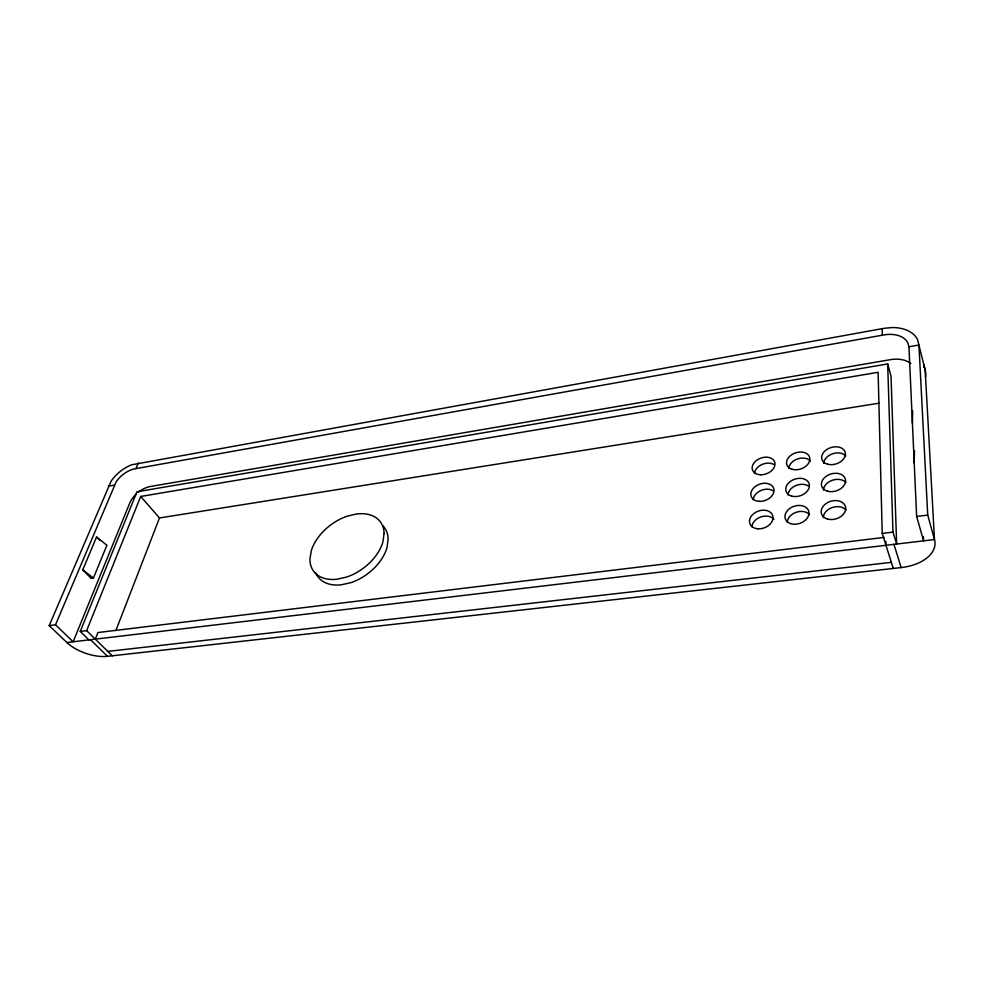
<?xml version="1.0" encoding="UTF-8"?>
<svg xmlns="http://www.w3.org/2000/svg" width="984" height="984" viewBox="0 0 984 984"><rect width="100%" height="100%" fill="white"/><g stroke="black" fill="none" stroke-linecap="round" stroke-linejoin="round"><path stroke-width="1.48" d="M912.365 423.095L912.66 410.906M914.161 462.812L914.493 450.709M115.866 630.572L159.482 517.965L879.106 403.182M95.3 639.145L97.92 632.54L884.235 537.399M887.666 363.945L892.98 532.098L896.645 544.041L891.037 376.183L887.666 363.945L136.973 491.779L80.245 631.421L86.629 630.633L140.7 496.453L878.122 372.309L882.217 533.414L893.275 568.444M135.964 468.605L138.264 463.021M93.406 578.075L106.899 545.247L96.543 536.969L82.779 569.834L91.106 578.408L93.406 578.075L82.779 569.834M49.2 625.603L66.887 642.515A30.713 14.686 19 0 0 107.527 656.328L901.147 567.571A40.725 24.12 -0.9 0 0 934.48 539.552L925.181 370.058L917.531 339.554A35.252 23.075 -16.2 0 0 892.39 327.537L884.198 328.299L131.635 464.792A26.703 14.711 -38.8 0 0 111.032 481.287L49.2 625.603L55.51 624.803L116.21 481.742A19.028 10.48 -38.8 0 1 135.017 468.778L883.755 334.941A25.117 16.433 -16.2 0 1 907.924 342.998L908.97 347.192L916.645 516.477L923.595 540.843L923.373 536.501M108.351 486.157L114.378 485.112M908.859 346.762L918.933 345.015L927.727 515.087L934.48 539.552L66.887 642.515M916.645 516.477L927.727 515.087M882.217 533.414L892.98 532.098M107.785 651.408L891.356 562.356M55.51 624.803L73.148 641.777L129.728 503.058A18.77 10.566 -39 0 1 136.272 493.98M80.245 631.421L88.941 639.895M90.528 639.711L107.527 656.328M86.629 630.633L112.262 655.799M96.543 536.969L99.581 540.204M140.7 496.453L159.482 517.965M893.964 544.361L901.147 567.571M925.181 370.058L923.791 364.597L923.939 367.303M882.156 328.668L882.341 335.187M885.871 541.261L885.981 545.308M788.75 468.544A11.919 8.45 -18.4 0 1 797.544 458.938A11.919 8.45 -18.4 0 1 810.484 461.066M788 494.989A12.079 8.733 -18.3 0 1 795.453 485.752A12.079 8.733 -18.3 0 1 808.221 485.899M787.225 522.27A12.263 9.028 -18.2 0 1 796.29 512.233A12.263 9.028 -18.2 0 1 809.635 514.767M754.494 473.501A11.734 8.327 -19.9 0 1 761.85 464.546A11.734 8.327 -19.9 0 1 774.125 464.596M823.51 490.13A12.288 8.856 -16.7 0 1 832.439 480.229A12.288 8.856 -16.7 0 1 845.945 482.541M925.194 370.046A36.998 25.092 -9 0 1 925.526 376.651M823.719 463.489A12.115 8.573 -16.9 0 1 832.513 453.796A12.115 8.573 -16.9 0 1 845.809 455.912M753.215 499.749A11.894 8.61 -19.9 0 1 760.694 490.598A11.894 8.61 -19.9 0 1 773.153 490.77M823.288 517.621A12.472 9.164 -16.4 0 1 832.353 507.498A12.472 9.164 -16.4 0 1 846.08 510.019M910.827 363.563A24.686 16.445 -15.7 0 0 890.483 359.652L150.257 486.514A18.77 10.566 -39 0 0 138.104 492.394M751.899 526.821A12.066 8.893 -19.9 0 1 760.964 516.883A12.066 8.893 -19.9 0 1 773.953 519.417M382.874 525.8A41.328 27.122 -36.5 0 1 388.139 539.134L387.019 547.473A41.328 27.122 -36.5 0 1 350.759 582.7L341.042 584.853A41.328 27.122 -36.5 0 1 315.778 572.885M384.092 533.414L382.948 541.754A41.513 27.097 -36.4 0 1 346.491 577.104L336.737 579.269A41.513 27.097 -36.4 0 1 309.96 558.506L311.448 550.24A41.513 27.097 -36.4 0 1 346.995 516.256L356.417 514.005A41.513 27.097 -36.4 0 1 384.092 533.414M827.482 491.164A12.349 8.868 -16.8 0 0 845.576 480.745A12.349 8.868 -16.8 0 0 827.396 475.493A12.349 8.868 -16.8 0 0 827.482 491.164M792.243 469.319A11.968 8.45 -18.6 0 0 809.857 459.147A11.968 8.45 -18.6 0 0 792.489 454.239A11.968 8.45 -18.6 0 0 792.243 469.319M759.119 501.348A11.943 8.61 -20 0 0 773.719 488.408A11.943 8.61 -20 0 0 754.445 487.191A11.943 8.61 -20 0 0 759.119 501.348M791.542 496.059A12.14 8.733 -18.4 0 0 809.426 485.752A12.14 8.733 -18.4 0 0 791.788 480.512A12.14 8.733 -18.4 0 0 791.542 496.059M790.816 523.66A12.312 9.028 -18.3 0 0 808.983 513.205A12.312 9.028 -18.3 0 0 791.074 507.621A12.312 9.028 -18.3 0 0 790.816 523.66M760.312 474.755A11.783 8.327 -20.1 0 0 774.691 462.074A11.783 8.327 -20.1 0 0 755.712 461.078A11.783 8.327 -20.1 0 0 760.312 474.755M827.323 518.974A12.521 9.164 -16.6 0 0 845.711 508.408A12.521 9.164 -16.6 0 0 827.236 502.812A12.521 9.164 -16.6 0 0 827.323 518.974M827.63 464.214A12.165 8.573 -17.1 0 0 845.441 453.944A12.165 8.573 -17.1 0 0 827.556 449.036A12.165 8.573 -17.1 0 0 827.63 464.214M757.877 528.789A12.115 8.893 -20 0 0 772.711 515.579A12.115 8.893 -20 0 0 753.154 514.128A12.115 8.893 -20 0 0 757.877 528.789"/></g></svg>
